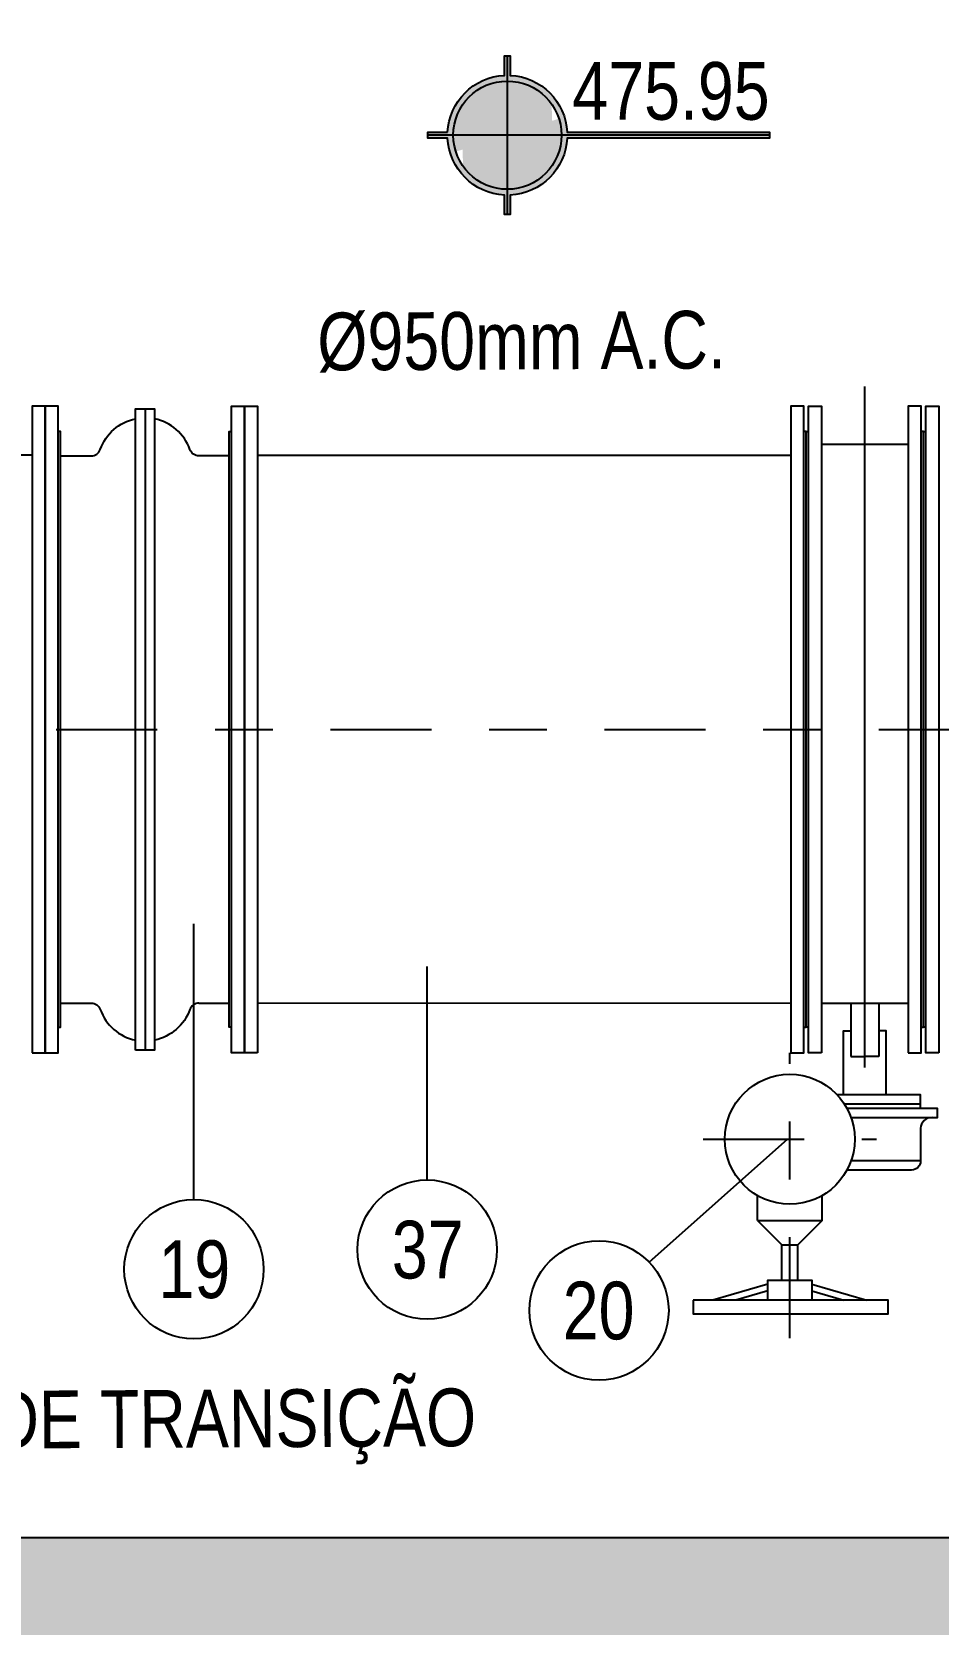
# Model space of a CAD drawing. Header units: feet. Extents: x 0 to 285175, y 0 to 9111378.
# Drawn here: x 285104.118 to 285105.688, y 9111372.079 to 9111374.838 of the extents above; entities that cross this region are included whole.
import ezdxf
from ezdxf.enums import TextEntityAlignment as Align

# ---------------------------------------------------------------- set-up
doc = ezdxf.new("R2010")
doc.units = ezdxf.units.FT
doc.header["$MEASUREMENT"] = 0
doc.linetypes.add('DASHDOT', pattern=[1, 0.5, -0.25, 0, -0.25])
doc.layers.get('0').update_dxf_attribs({"linetype": 'CONTINUOUS'})
for name, color, linetype in [('01', 1, 'CONTINUOUS'), ('A-NIVEIS', 1, 'CONTINUOUS'), ('A-TEXTO', 2, 'CONTINUOUS'), ('EIXO', 1, 'DASHDOT'), ('FLANGES', 7, 'CONTINUOUS'), ('H-SA-ESTRUTURA (CORTE)', 5, 'CONTINUOUS'), ('H-SA-HTC CONCRETO', 253, 'CONTINUOUS'), ('H-SA-TEXTO', 2, 'CONTINUOUS'), ('INDIC', 2, 'CONTINUOUS'), ('Top View-Ferro Fundido - JGS - K7(Esgoto)', 7, 'CONTINUOUS')]:
    doc.layers.add(name, color=color, linetype=linetype)
doc.styles.add('EGC_Arial_2.0mm', font='arial.ttf', dxfattribs={"width": 0.8, "height": 2})

# ---------------------------------------------------------------- blocks, each defined once
blk = doc.blocks.new('*U1305')
at = {"true_color": 0xffffff}
h = blk.add_hatch(color=7, dxfattribs=at)
h.dxf.hatch_style = 1
edge = h.paths.add_edge_path()
edge.add_arc((0, 0), 2.075, 92.7623, 177.2377, ccw=False)
edge.add_line((-0.1, 2.073), (-0.1, 2.75))
edge.add_line((-0.1, 2.75), (0.1, 2.75))
edge.add_line((0.1, 2.75), (0.1, 2.073))
edge.add_arc((0, 0), 2.075, 2.7623, 87.2377, ccw=False)
edge.add_line((2.073, 0.1), (9.088, 0.1))
edge.add_line((9.088, 0.1), (9.088, -0.1))
edge.add_line((9.088, -0.1), (2.073, -0.1))
edge.add_arc((0, 0), 2.075, 272.7623, 357.2377, ccw=False)
edge.add_line((0.1, -2.073), (0.1, -2.75))
edge.add_line((0.1, -2.75), (-0.1, -2.75))
edge.add_line((-0.1, -2.75), (-0.1, -2.073))
edge.add_arc((0, 0), 2.075, 182.7623, 267.2377, ccw=False)
edge.add_line((-2.073, -0.1), (-2.75, -0.1))
edge.add_line((-2.75, -0.1), (-2.75, 0.1))
edge.add_line((-2.75, 0.1), (-2.073, 0.1))
for p, q in [((0, -2.75), (0, 2.75)), ((9.088, 0), (-2.75, 0))]:
    blk.add_line(p, q)
at = {"color": 7, "true_color": 0xffffff}
blk.add_lwpolyline([(-2.073, 0.1, -0.386246), (-0.1, 2.073), (-0.1, 2.75), (0.1, 2.75), (0.1, 2.073, -0.386246), (2.073, 0.1), (9.088, 0.1), (9.088, -0.1), (2.073, -0.1, -0.386246), (0.1, -2.073), (0.1, -2.75), (-0.1, -2.75), (-0.1, -2.073, -0.386246), (-2.073, -0.1), (-2.75, -0.1), (-2.75, 0.1)], format="xyb", close=True, dxfattribs=at)
blk.add_circle((0, 0), 1.875)
for points in [[(0, 1.875), (0, 0), (0.583, 1.782), (0.595, 0)], [(0.583, 1.782), (0.595, 0), (1.097, 1.521), (1.096, 0)], [(1.097, 1.521), (1.096, 0), (1.533, 1.079), (1.571, 0)], [(1.533, 1.079), (1.571, 0), (1.786, 0.571), (0, 0)], [(1.786, 0.571), (0, 0), (1.796, 0.539), (1.875, 0)], [(-1.786, -0.571), (0, 0), (-1.796, -0.539), (-1.875, 0)], [(-1.533, -1.079), (-1.571, 0), (-1.786, -0.571), (0, 0)], [(-1.097, -1.521), (-1.096, 0), (-1.533, -1.079), (-1.571, 0)], [(-0.583, -1.782), (-0.595, 0), (-1.097, -1.521), (-1.096, 0)], [(0, -1.875), (0, 0), (-0.583, -1.782), (-0.595, 0)]]:
    blk.add_solid(points)
at = {"layer": 'A-TEXTO', "color": 2, "style": 'EGC_Arial_2.0mm', "width": 0.8}
blk.add_attdef('000.00', text='', height=2, dxfattribs=at).set_placement((9.088, 0.534), align=Align.RIGHT)

msp = doc.modelspace()

# ---------------------------------------------------------------- hatches: boundary and pattern name
at = {"layer": 'H-SA-HTC CONCRETO'}
h = msp.add_hatch(color=256, dxfattribs=at)
h.dxf.hatch_style = 1
h.paths.add_polyline_path([(285098.2176, 9111375.0292), (285101.2176, 9111375.0292), (285101.2176, 9111375.3292), (285097.0676, 9111375.3292), (285097.0676, 9111374.8792), (285098.0676, 9111374.8792)])
h.paths.add_polyline_path([(285101.2176, 9111372.2292), (285098.2176, 9111372.2292), (285098.0676, 9111372.3792), (285097.0676, 9111372.3792), (285097.0676, 9111371.7792), (285098.0676, 9111371.7792), (285098.2176, 9111371.9292), (285101.2176, 9111371.9292)])
h.paths.add_polyline_path([(285106.3676, 9111370.0542), (285106.2289, 9111370.0542), (285106.2289, 9111369.9692), (285106.2064, 9111369.9692), (285106.2064, 9111370.0542), (285106.0676, 9111370.0542), (285106.0676, 9111369.1292), (285105.2176, 9111369.1292), (285102.5676, 9111369.1292), (285102.5676, 9111369.9292), (285102.5676, 9111370.0542), (285102.4289, 9111370.0542), (285102.4289, 9111369.9692), (285102.4064, 9111369.9692), (285102.4064, 9111370.0542), (285102.2676, 9111370.0542), (285102.2676, 9111369.2292), (285102.1676, 9111369.1292), (285098.2176, 9111369.1292), (285098.0676, 9111369.2792), (285097.0676, 9111369.2792), (285097.0676, 9111368.6792), (285098.0676, 9111368.6792), (285098.2176, 9111368.8292), (285102.1676, 9111368.8292), (285102.2676, 9111368.7292), (285102.2676, 9111368.1042), (285102.4064, 9111368.1042), (285102.4064, 9111368.1892), (285102.4289, 9111368.1892), (285102.4289, 9111368.1042), (285102.5676, 9111368.1042), (285102.5676, 9111368.8292), (285103.4176, 9111368.8292), (285105.2176, 9111368.8292), (285106.0676, 9111368.8292), (285106.0676, 9111368.1042), (285106.2064, 9111368.1042), (285106.2064, 9111368.1892), (285106.2289, 9111368.1892), (285106.2289, 9111368.1042), (285106.3676, 9111368.1042)])
h.paths.add_polyline_path([(285100.4525, 9111366.7292), (285098.2176, 9111366.7292), (285098.0676, 9111366.8792), (285097.0676, 9111366.8792), (285097.0676, 9111366.4292), (285100.2966, 9111366.4292)])
h.paths.add_polyline_path([(285106.3676, 9111367.4542), (285106.2289, 9111367.4542), (285106.2289, 9111367.3692), (285106.2064, 9111367.3692), (285106.2064, 9111367.4542), (285106.0676, 9111367.4542), (285106.0676, 9111366.7292), (285105.2176, 9111366.7292), (285104.1747, 9111366.7292), (285104.0434, 9111366.4292), (285106.3676, 9111366.4292)])
h.paths.add_polyline_path([(285106.3676, 9111373.1542), (285106.2289, 9111373.1542), (285106.2289, 9111373.0692), (285106.2064, 9111373.0692), (285106.2064, 9111373.1542), (285106.0676, 9111373.1542), (285106.0676, 9111372.2292), (285105.2176, 9111372.2292), (285104.3176, 9111372.2292), (285104.3176, 9111371.9292), (285105.2176, 9111371.9292), (285106.0676, 9111371.9292), (285106.0676, 9111371.0042), (285106.2064, 9111371.0042), (285106.2064, 9111371.0892), (285106.2289, 9111371.0892), (285106.2289, 9111371.0042), (285106.3676, 9111371.0042)])
h.paths.add_polyline_path([(285104.3176, 9111372.2292), (285102.5676, 9111372.2292), (285102.5676, 9111373.0292), (285102.5676, 9111373.1542), (285102.4289, 9111373.1542), (285102.4289, 9111373.0692), (285102.4064, 9111373.0692), (285102.4064, 9111373.1542), (285102.2676, 9111373.1542), (285102.2676, 9111372.3292), (285102.1676, 9111372.2292), (285101.2176, 9111372.2292), (285101.2176, 9111371.9292), (285102.1676, 9111371.9292), (285102.2676, 9111371.8292), (285102.2676, 9111371.0042), (285102.4064, 9111371.0042), (285102.4064, 9111371.0892), (285102.4289, 9111371.0892), (285102.4289, 9111371.0042), (285102.5676, 9111371.0042), (285102.5676, 9111371.9292), (285103.4176, 9111371.9292), (285104.3176, 9111371.9292)])
h.paths.add_polyline_path([(285104.3176, 9111375.3292), (285101.2176, 9111375.3292), (285101.2176, 9111375.0292), (285102.1676, 9111375.0292), (285102.2676, 9111374.9292), (285102.2676, 9111374.1042), (285102.4064, 9111374.1042), (285102.4064, 9111374.1892), (285102.4289, 9111374.1892), (285102.4289, 9111374.1042), (285102.5676, 9111374.1042), (285102.5676, 9111375.0292), (285103.4176, 9111375.0292), (285104.3176, 9111375.0292)])
h.paths.add_polyline_path([(285106.3676, 9111375.3292), (285104.3176, 9111375.3292), (285104.3176, 9111375.0292), (285105.2176, 9111375.0292), (285106.0676, 9111375.0292), (285106.0676, 9111374.1042), (285106.2064, 9111374.1042), (285106.2064, 9111374.1892), (285106.2289, 9111374.1892), (285106.2289, 9111374.1042), (285106.3676, 9111374.1042)])
h.paths.add_polyline_path([(285096.5676, 9111375.0792), (285096.5676, 9111375.3292), (285092.2576, 9111375.3292), (285092.2576, 9111374.9292), (285095.1576, 9111374.9292), (285095.1576, 9111375.0792)])
h.paths.add_polyline_path([(285096.5536, 9111366.4292), (285096.5536, 9111366.6792), (285095.1576, 9111366.6792), (285095.1576, 9111366.8292), (285092.2576, 9111366.8292), (285092.2576, 9111366.4292)])
h.paths.add_polyline_path([(285096.5536, 9111366.8292), (285096.5536, 9111366.4292), (285097.0676, 9111366.4292), (285097.0676, 9111366.8792), (285096.7676, 9111366.8792), (285096.7676, 9111366.6792), (285096.5676, 9111366.6792), (285096.5676, 9111366.8292)])

# ---------------------------------------------------------------- linework, layer by layer
at = {"layer": '01', "color": 1}
for p, q in [((285105.6575, 9111372.9802), (285105.5256, 9111372.9802)), ((285105.6577, 9111372.8816), (285105.5371, 9111372.8816)), ((285105.3749, 9111372.7786), (285105.4171, 9111372.7364)), ((285105.3749, 9111372.7786), (285105.4874, 9111372.7786)), ((285105.4874, 9111372.7786), (285105.4452, 9111372.7364)), ((285105.4171, 9111372.7364), (285105.4452, 9111372.7364)), ((285105.3932, 9111372.6683), (285105.2976, 9111372.6402)), ((285105.4691, 9111372.6683), (285105.5647, 9111372.6402)), ((285105.3932, 9111372.6566), (285105.3374, 9111372.6402)), ((285105.4691, 9111372.6566), (285105.5248, 9111372.6402))]:
    msp.add_line(p, q, dxfattribs=at)
at = {"layer": '01', "color": 1, "ltscale": 2.5}
for p, q in [((285105.3749, 9111372.7786), (285105.3749, 9111372.8218)), ((285105.4874, 9111372.7786), (285105.4874, 9111372.8218)), ((285105.4171, 9111372.675), (285105.4171, 9111372.7364)), ((285105.4452, 9111372.675), (285105.4452, 9111372.7364))]:
    msp.add_line(p, q, dxfattribs=at)
at = {"layer": '01', "color": 1}
for points in [[(285105.5242, 9111372.9959), (285105.5242, 9111373.1069), (285105.5367, 9111373.1069)], [(285105.598, 9111372.9959), (285105.598, 9111373.1069), (285105.5855, 9111373.1069)], [(285105.6575, 9111372.9724), (285105.6575, 9111372.9959), (285105.5134, 9111372.9959)], [(285105.5371, 9111372.9568), (285105.6871, 9111372.9568), (285105.6871, 9111372.9724), (285105.5302, 9111372.9724)], [(285105.3932, 9111372.6402), (285105.3932, 9111372.675), (285105.4691, 9111372.675), (285105.4691, 9111372.6402)]]:
    msp.add_lwpolyline(points, dxfattribs=at)
msp.add_lwpolyline([(285105.6775, 9111372.9568, 0.405757), (285105.6577, 9111372.9382), (285105.6577, 9111372.8816, -0.414214), (285105.6421, 9111372.8659), (285105.5302, 9111372.8659)], format="xyb", dxfattribs=at)
at = {"layer": 'EIXO', "ltscale": 0.35}
for p, q in [((285100.3602, 9111373.6293), (285113.4568, 9111373.6293)), ((285105.4311, 9111372.5747), (285105.4311, 9111373.0692)), ((285105.2811, 9111372.9192), (285105.5811, 9111372.9192))]:
    msp.add_line(p, q, dxfattribs=at)
at = {"layer": 'FLANGES', "color": 2}
msp.add_lwpolyline([(285105.2638, 9111372.6402), (285105.2638, 9111372.6166), (285105.6013, 9111372.6166), (285105.6013, 9111372.6402)], close=True, dxfattribs=at)
msp.add_circle((285105.4311, 9111372.9192), 0.1125, dxfattribs=at)
at = {"layer": 'H-SA-ESTRUTURA (CORTE)'}
msp.add_line((285105.2176, 9111372.2292), (285106.0676, 9111372.2292), dxfattribs=at)
msp.add_lwpolyline([(285102.5676, 9111373.0292), (285102.5676, 9111372.2292), (285105.2176, 9111372.2292)], dxfattribs=at)
at = {"layer": 'INDIC', "color": 1, "linetype": 'Continuous'}
for p, q in [((285104.3987, 9111372.8147), (285104.3987, 9111373.2921)), ((285104.8029, 9111372.8487), (285104.8029, 9111373.2186)), ((285105.1873, 9111372.7064), (285105.4275, 9111372.9197))]:
    msp.add_line(p, q, dxfattribs=at)
msp.add_circle((285105.1005, 9111372.6225), 0.1207, dxfattribs=at)
at = {"layer": 'Top View-Ferro Fundido - JGS - K7(Esgoto)', "color": 1, "linetype": 'ByBlock', "lineweight": -2}
for p, q in [((285105.5611, 9111373.0436), (285105.5611, 9111374.2234)), ((285104.314, 9111374.1845), (285104.314, 9111373.0738)), ((285104.1186, 9111374.1042), (285103.9441, 9111374.1042)), ((285104.5086, 9111374.1042), (285105.4331, 9111374.1042)), ((285105.4861, 9111374.1233), (285105.6361, 9111374.1233)), ((285104.4074, 9111373.1552), (285104.46, 9111373.1552)), ((285105.5367, 9111373.1543), (285105.5367, 9111373.0623)), ((285105.5855, 9111373.1543), (285105.5855, 9111373.0623)), ((285105.5367, 9111373.0623), (285105.5611, 9111373.0623)), ((285105.5855, 9111373.0623), (285105.5611, 9111373.0623))]:
    msp.add_line(p, q, dxfattribs=at)
for points in [[(285104.1186, 9111373.0692), (285104.1411, 9111373.0692), (285104.1411, 9111374.1892), (285104.1186, 9111374.1892)], [(285104.1411, 9111373.0692), (285104.1636, 9111373.0692), (285104.1636, 9111374.1892), (285104.1411, 9111374.1892)], [(285104.2974, 9111373.0738), (285104.2974, 9111374.1845), (285104.3306, 9111374.1845), (285104.3306, 9111373.0738)], [(285104.4861, 9111373.0692), (285104.4636, 9111373.0692), (285104.4636, 9111374.1892), (285104.4861, 9111374.1892)], [(285104.5086, 9111373.0692), (285104.4861, 9111373.0692), (285104.4861, 9111374.1892), (285104.5086, 9111374.1892)], [(285105.4331, 9111373.0692), (285105.4556, 9111373.0692), (285105.4556, 9111374.1892), (285105.4331, 9111374.1892)], [(285105.4861, 9111373.0692), (285105.4636, 9111373.0692), (285105.4636, 9111374.1892), (285105.4861, 9111374.1892)], [(285105.6361, 9111373.0692), (285105.6586, 9111373.0692), (285105.6586, 9111374.1892), (285105.6361, 9111374.1892)], [(285105.6891, 9111373.0692), (285105.6666, 9111373.0692), (285105.6666, 9111374.1892), (285105.6891, 9111374.1892)]]:
    msp.add_lwpolyline(points, close=True, dxfattribs=at)
for points in [[(285104.1676, 9111374.1032), (285104.2207, 9111374.1032, 0.317315), (285104.2363, 9111374.1142, -0.262382), (285104.2974, 9111374.1674)], [(285104.4596, 9111374.1032), (285104.4074, 9111374.1032, -0.317315), (285104.3917, 9111374.1142, 0.262382), (285104.3306, 9111374.1674, 0.262382)], [(285104.1676, 9111373.1552), (285104.2207, 9111373.1552, -0.317315), (285104.2363, 9111373.1441, 0.262382), (285104.2974, 9111373.091, 0.262382)], [(285104.4074, 9111373.1552, 0.317315), (285104.3917, 9111373.1441, -0.262382), (285104.3306, 9111373.091)]]:
    msp.add_lwpolyline(points, format="xyb", dxfattribs=at)
for points in [[(285104.1636, 9111373.1132), (285104.1676, 9111373.1132), (285104.1676, 9111374.1452), (285104.1636, 9111374.1452)], [(285104.4636, 9111373.1132), (285104.4596, 9111373.1132), (285104.4596, 9111374.1452), (285104.4636, 9111374.1452)], [(285105.4556, 9111373.1132), (285105.4596, 9111373.1132), (285105.4596, 9111374.1452), (285105.4556, 9111374.1452)], [(285105.4636, 9111373.1132), (285105.4596, 9111373.1132), (285105.4596, 9111374.1452), (285105.4636, 9111374.1452)], [(285105.6586, 9111373.1132), (285105.6626, 9111373.1132), (285105.6626, 9111374.1452), (285105.6586, 9111374.1452)], [(285105.6666, 9111373.1132), (285105.6626, 9111373.1132), (285105.6626, 9111374.1452), (285105.6666, 9111374.1452)], [(285105.4332, 9111373.1544), (285104.5086, 9111373.1551)], [(285105.6362, 9111373.1542), (285105.4861, 9111373.1543)]]:
    msp.add_lwpolyline(points, dxfattribs=at)

# ---------------------------------------------------------------- block references
at = {"layer": 'A-NIVEIS', "xscale": 0.05, "yscale": 0.05, "zscale": 0.05}
msp.add_blockref('*U1305', (285104.9417, 9111374.6586), dxfattribs=at).add_auto_attribs({'000.00': '475.95'})

# ---------------------------------------------------------------- texts
at = {"layer": 'INDIC', "color": 2, "style": 'EGC_Arial_2.0mm', "width": 0.8}
msp.add_text('20', height=0.1, dxfattribs=at).set_placement((285105.0998, 9111372.6225), align=Align.MIDDLE_CENTER)

# ---------------------------------------------------------------- next in the draw order: texts
at = {"layer": 'H-SA-TEXTO', "color": 2, "char_height": 0.1, "attachment_point": 2, "rotation": 0.2869, "style": 'EGC_Arial_2.0mm', "bg_fill": 3, "box_fill_scale": 1, "bg_fill_color": 256, "bg_fill_transparency": 0}
for s, insert, width in [('%%C950mm A.C.', (285104.9661, 9111374.3528), 0.819511), ('CÂMARA DE TRANSIÇÃO', (285104.2137, 9111372.4842), 1.481748)]:
    msp.add_mtext(s, dxfattribs=dict(at, insert=insert, width=width))
at = {"layer": 'H-SA-TEXTO', "color": 2, "insert": (285103.188, 9111372.6081), "char_height": 0.1, "width": 3.355817, "attachment_point": 8, "rotation": 359.7131, "style": 'EGC_Arial_2.0mm', "bg_fill": 2}
msp.add_mtext('ESCADA', dxfattribs=at)

# ---------------------------------------------------------------- next in the draw order: linework, layer by layer
at = {"layer": 'INDIC', "color": 1, "linetype": 'Continuous'}
for centre in [(285104.8029, 9111372.728), (285104.3987, 9111372.694)]:
    msp.add_circle(centre, 0.1207, dxfattribs=at)

# ---------------------------------------------------------------- next in the draw order: texts
at = {"layer": 'INDIC', "color": 2, "style": 'EGC_Arial_2.0mm', "width": 0.8}
for s, p in [('37', (285104.8037, 9111372.728)), ('19', (285104.3994, 9111372.694))]:
    msp.add_text(s, height=0.1, dxfattribs=at).set_placement(p, align=Align.MIDDLE_CENTER)

doc.saveas('drawing.dxf')
